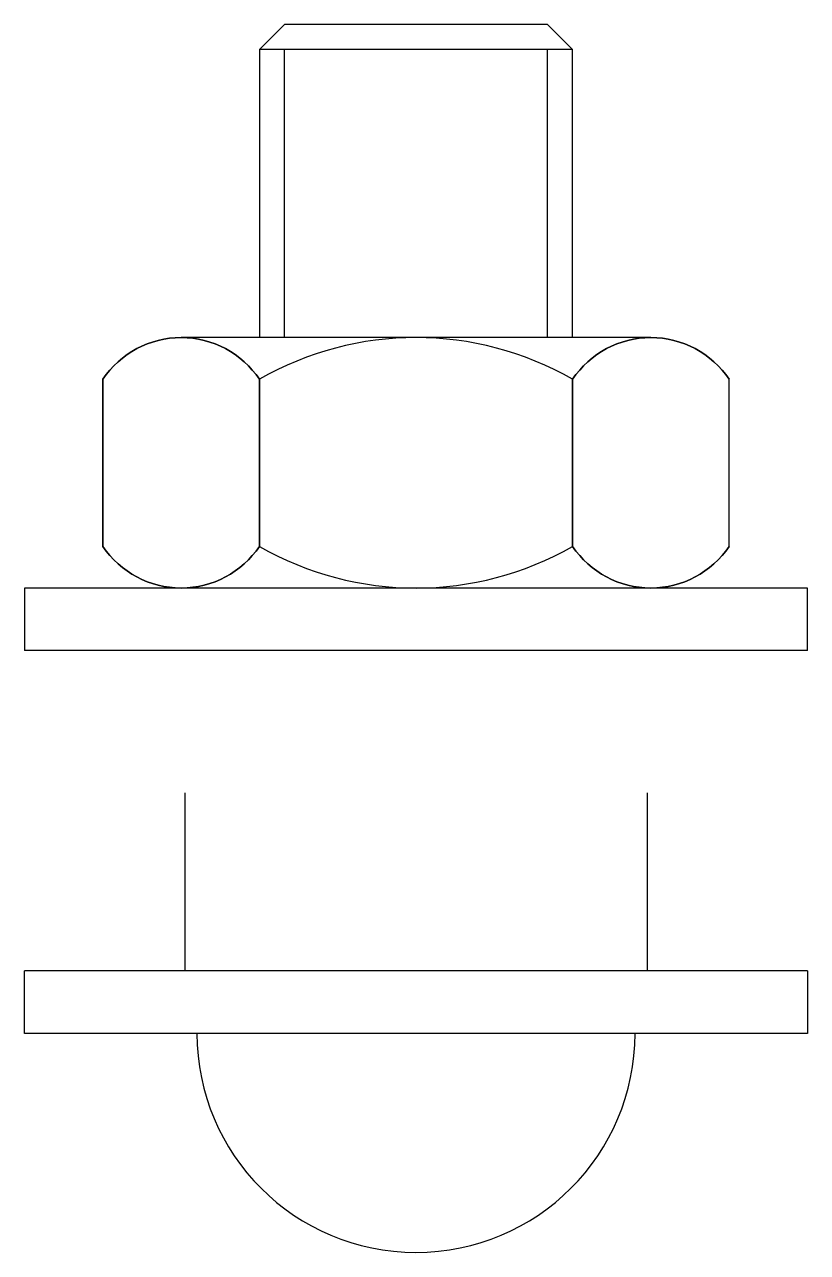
# Model space of a CAD drawing. Header units: millimetres. Extents: x -11 to 11, y -16.9 to 17.6.
import ezdxf

# ---------------------------------------------------------------- set-up
doc = ezdxf.new("R2010")
doc.units = ezdxf.units.MM

msp = doc.modelspace()

# ---------------------------------------------------------------- linework, layer by layer
for p, q in [((4.4, 16.896), (-4.4, 16.896)), ((-3.696, 8.8), (-3.696, 16.896)), ((3.696, 8.8), (3.696, 16.896)), ((6.6, 8.8), (-6.6, 8.8)), ((6.6, 1.76), (-6.6, 1.76)), ((6.6, 1.76), (-6.6, 1.76)), ((11, 0), (-11, 0)), ((-6.5, -4), (-6.5, -9)), ((6.5, -4), (6.5, -9)), ((11, -9), (-11, -9)), ((6.157, -10.76), (-6.157, -10.76))]:
    msp.add_line(p, q)
for points in [[(4.4, 8.8), (4.4, 16.896), (3.696, 17.6), (-3.696, 17.6), (-4.4, 16.896), (-4.4, 8.8)], [(6.6, 8.8), (-6.6, 8.8)], [(8.8, 2.932), (8.8, 7.628)], [(8.8, 2.932), (8.8, 7.628)], [(11, 0), (11, 1.76), (-11, 1.76), (-11, 0)], [(11, -9), (11, -10.76), (-11, -10.76), (-11, -9)]]:
    msp.add_lwpolyline(points)
for points in [[(4.4, 7.628, -0.532951), (8.8, 7.628, 0.532951), (4.4, 7.628, 0.266476), (-4.4, 7.628, 0.532951), (-8.8, 7.628, -0.532951), (-4.4, 7.628)], [(-4.4, 2.932), (-4.4, 7.628), (-4.4, 2.932, -0.532951), (-8.8, 2.932, 0.532951), (-4.4, 2.932, 0.266476), (4.4, 2.932), (4.4, 7.628), (4.4, 2.932, 0.532951), (8.8, 2.932, -0.532951), (4.4, 2.932)], [(-6.157, -10.76, 1), (6.157, -10.76)]]:
    msp.add_lwpolyline(points, format="xyb")
msp.add_lwpolyline([(-8.8, 2.932), (-8.8, 7.628)], close=True)

doc.saveas('drawing.dxf')
